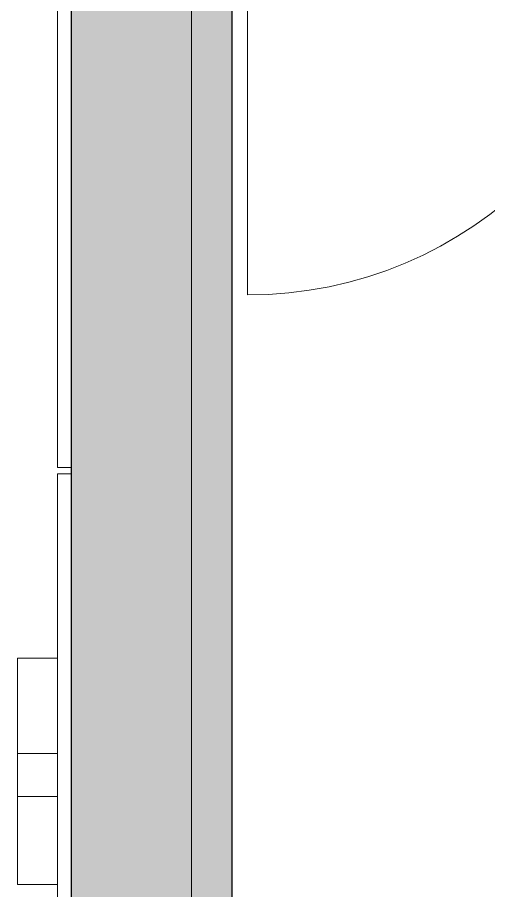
# Model space of a CAD drawing. Header units: millimetres. Extents: x 79795 to 317870, y -36033 to 97293.
# Drawn here: x 156327 to 157502, y 11010 to 13187 of the extents above; entities that cross this region are included whole.
import ezdxf

# ---------------------------------------------------------------- set-up
doc = ezdxf.new("R2010")
doc.units = ezdxf.units.MM
doc.header["$MEASUREMENT"] = 0
for name, color, linetype, lineweight in [('CSM-STL-XX-ZZ-M3-A-XXXX-00001_detached _19_04_21__rvt-1-Level 4$0$A-DOOR', 4, 'CONTINUOUS', 9), ('CSM-STL-XX-ZZ-M3-A-XXXX-00001_detached _19_04_21__rvt-1-Level 4$0$A-GENM', 8, 'CONTINUOUS', 9), ('CSM-STL-XX-ZZ-M3-A-XXXX-00001_detached _19_04_21__rvt-1-Level 4$0$A-GLAZ-CURT', 7, 'CONTINUOUS', 9), ('CSM-STL-XX-ZZ-M3-A-XXXX-00001_detached _19_04_21__rvt-1-Level 4$0$A-WALL', 7, 'CONTINUOUS', 9), ('CSM-STL-XX-ZZ-M3-A-XXXX-00001_detached _19_04_21__rvt-1-Level 4$0$A-WALL-PATT', 7, 'CONTINUOUS', 9), ('CSM-STL-XX-ZZ-M3-A-XXXX-00001_detached _19_04_21__rvt-1-Level 4$0$I-WALL', 7, 'CONTINUOUS', 9)]:
    doc.layers.add(name, color=color, linetype=linetype, lineweight=lineweight)

msp = doc.modelspace()

# ---------------------------------------------------------------- hatches: boundary and pattern name
at = {"layer": 'CSM-STL-XX-ZZ-M3-A-XXXX-00001_detached _19_04_21__rvt-1-Level 4$0$A-WALL-PATT'}
h = msp.add_hatch(color=256, dxfattribs=at)
h.paths.add_polyline_path([(156460.8, 9267.3), (156760.8, 9267.3), (156759.8, 13645.3), (156460.8, 13645.3), (156460.8, 9698)], flags=0)
h.paths.add_polyline_path([(156760.8, 14969.3), (156760.8, 16290.3), (156460.8, 16290.3), (156460.8, 14969.3), (156756.4, 14969.3)], flags=0)
h.paths.add_polyline_path([(156760.8, 25449.3), (156760.8, 26790.3), (156460.8, 26790.3), (156460.8, 25449.3)], flags=0)
h.paths.add_polyline_path([(156760.8, 28449.3), (156760.8, 34347.3), (156460.8, 34347.3), (156460.8, 28449.3)], flags=0)
h = msp.add_hatch(color=256, dxfattribs=at)
h.paths.add_polyline_path([(156793.2, 9369.3), (156862.8, 9369.3), (156862.8, 13665.3), (156812, 13665.3), (156811.8, 13645.3), (156760.8, 13645.3), (156760.8, 9369.3)], flags=0)
h.paths.add_polyline_path([(156812, 14949.3), (156862.8, 14949.3), (156862.8, 16290.3), (156760.8, 16290.3), (156760.8, 14969.3), (156811.8, 14969.3)], flags=0)

# ---------------------------------------------------------------- linework, layer by layer
at = {"layer": 'CSM-STL-XX-ZZ-M3-A-XXXX-00001_detached _19_04_21__rvt-1-Level 4$0$A-DOOR'}
msp.add_line((156900.8, 13505.3), (156900.8, 12495.3), dxfattribs=at)
msp.add_arc((156900.8, 13505.3), 1010, 270, 0, dxfattribs=at)
at = {"layer": 'CSM-STL-XX-ZZ-M3-A-XXXX-00001_detached _19_04_21__rvt-1-Level 4$0$A-GENM'}
for p, q in [((156326.8, 11351.7), (156326.8, 11589.3)), ((156426.8, 11589.3), (156326.8, 11589.3)), ((156326.8, 11244.5), (156326.8, 11351.7)), ((156426.8, 11351.7), (156326.8, 11351.7)), ((156326.8, 11025.3), (156326.8, 11244.5)), ((156426.8, 11244.5), (156326.8, 11244.5)), ((156326.8, 11025.3), (156426.8, 11025.3))]:
    msp.add_line(p, q, dxfattribs=at)
at = {"layer": 'CSM-STL-XX-ZZ-M3-A-XXXX-00001_detached _19_04_21__rvt-1-Level 4$0$A-GLAZ-CURT', "lineweight": 20}
for p, q in [((156426.8, 13549.3), (156426.8, 12065.3)), ((156460.8, 12065.3), (156460.8, 13549.3)), ((156426.8, 12065.3), (156460.8, 12065.3)), ((156426.8, 12049.3), (156426.8, 9342.3)), ((156460.8, 12049.3), (156426.8, 12049.3)), ((156460.8, 9342.3), (156460.8, 12049.3))]:
    msp.add_line(p, q, dxfattribs=at)
at = {"layer": 'CSM-STL-XX-ZZ-M3-A-XXXX-00001_detached _19_04_21__rvt-1-Level 4$0$A-WALL'}
msp.add_line((156760.8, 9369.3), (156760.8, 13645.3), dxfattribs=at)
at = {"layer": 'CSM-STL-XX-ZZ-M3-A-XXXX-00001_detached _19_04_21__rvt-1-Level 4$0$A-WALL', "lineweight": 30}
msp.add_line((156460.8, 13565.3), (156460.8, 9267.3), dxfattribs=at)
at = {"layer": 'CSM-STL-XX-ZZ-M3-A-XXXX-00001_detached _19_04_21__rvt-1-Level 4$0$I-WALL', "lineweight": 30}
msp.add_line((156862.8, 9369.3), (156862.8, 13665.3), dxfattribs=at)
at = {"layer": 'CSM-STL-XX-ZZ-M3-A-XXXX-00001_detached _19_04_21__rvt-1-Level 4$0$I-WALL'}
msp.add_line((156760.8, 13645.3), (156760.8, 9369.3), dxfattribs=at)

doc.saveas('drawing.dxf')
